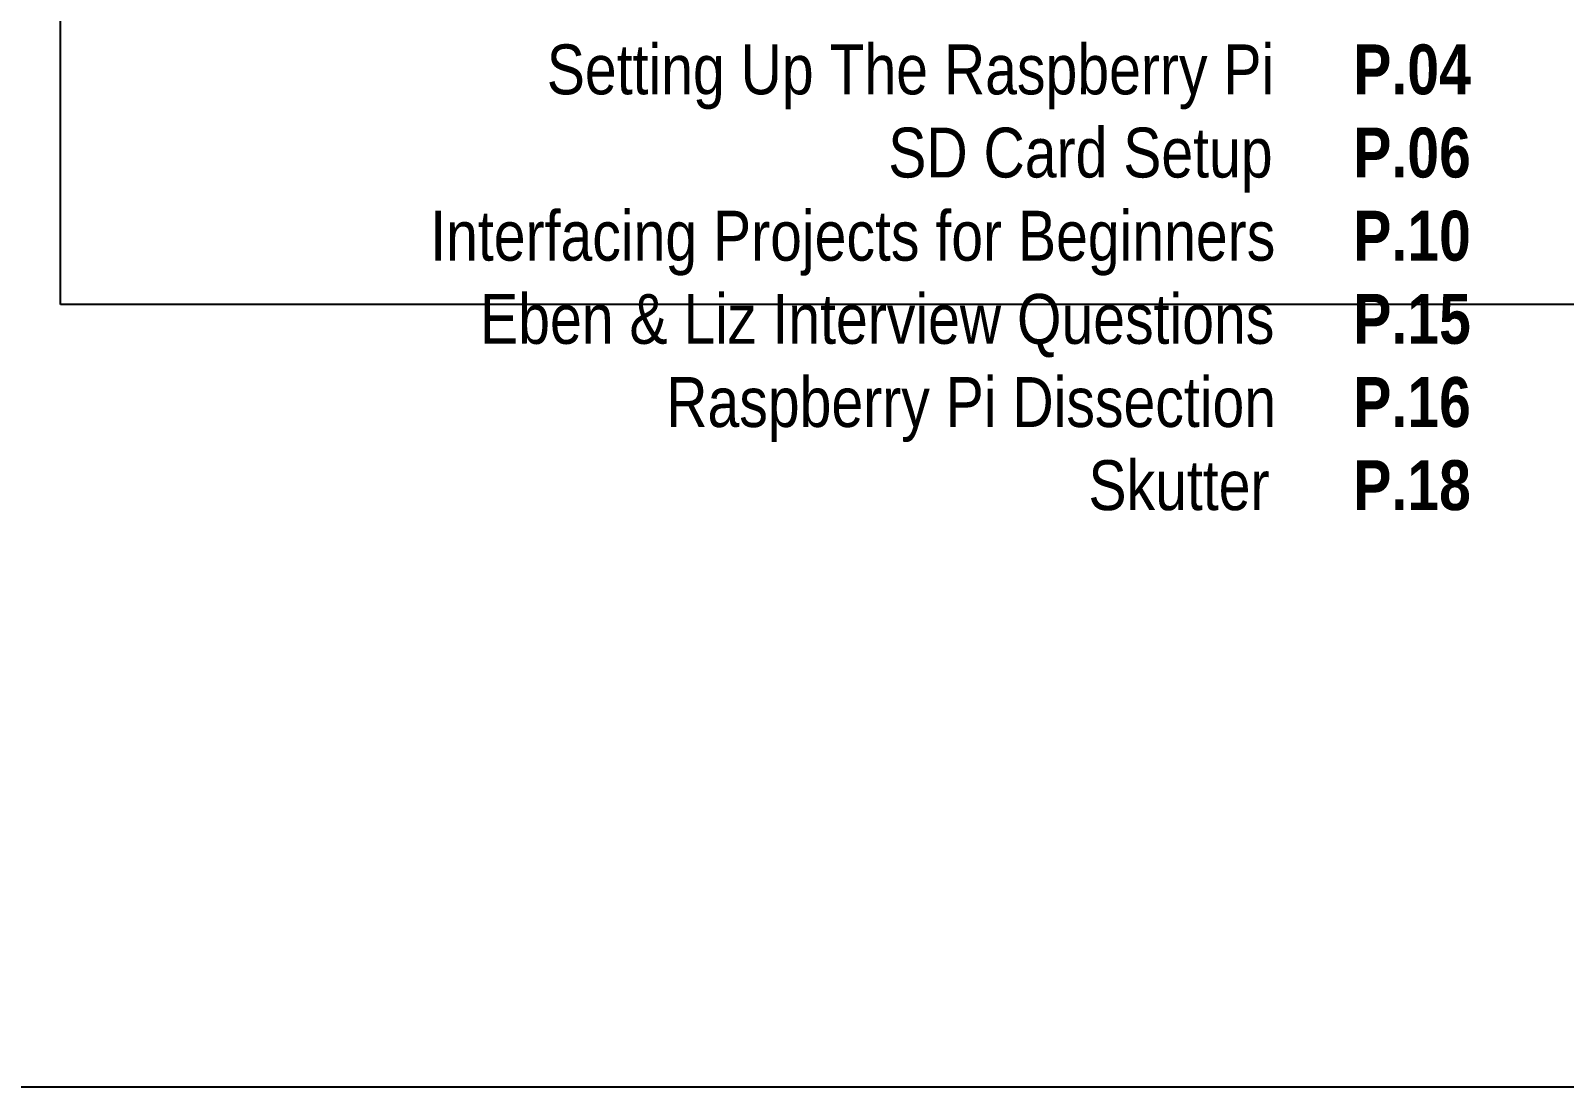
# Model space of a CAD drawing. Header units: millimetres. Extents: x -361 to 301, y -13 to 287.
# Drawn here: x -3.8 to 103.8, y -13.2 to 61 of the extents above; entities that cross this region are included whole.
import ezdxf

# ---------------------------------------------------------------- set-up
doc = ezdxf.new("R2010")
doc.units = ezdxf.units.MM
doc.layers.add('Images', color=7, linetype='Continuous')
doc.layers.add('Text', color=7, linetype='Continuous')
doc.styles.get("Standard").update_dxf_attribs({"font": 'arial.ttf'})
picture_1 = doc.add_image_def('image1.jpg', size_in_pixel=(2366, 544))
picture_2 = doc.add_image_def('image7.jpg', size_in_pixel=(2113, 2387))

msp = doc.modelspace()

# ---------------------------------------------------------------- texts
at = {"layer": 'Text', "color": 255, "char_height": 3.5, "attachment_point": 1}
for s, width, insert in [('\\pi13.427;{\\fArial Narrow|b0|i0|c0|p34;\\C256;Setting Up The Raspberry Pi\\P\\pi37.382;SD Card Setup\\H1.8666x; \\H0.53574x;\\P\\pi5.2497;Interfacing Projects for Beginners\\H1.577x; \\H0.6341x;\\P\\pi8.7497;Eben & Liz Interview Questions\\H1.6736x; \\H0.5975x;\\P\\pi21.807;Raspberry Pi Dissection\\H1.6243x; \\H0.61565x;\\P\\pi51.423;Skutter\\H1.643x; }', 64, (19, 60)), ('{\\fArial Narrow|b1|i0|c0|p34;\\C12;P.04\\PP.06\\H1.8397x; \\H0.54356x;\\PP.10\\H1.5598x; \\H0.6411x;\\PP.15\\H1.6531x; \\H0.60492x;\\PP.16\\H1.622x; \\H0.61651x;\\PP.18\\H1.6324x; }', 10.8623, (89, 60))]:
    msp.add_mtext_dynamic_manual_height_columns(s, width=width, gutter_width=12.5, heights=[0], dxfattribs=dict(at, insert=insert))

# ---------------------------------------------------------------- pictures from other files: only their frames are drawn
at = {"layer": 'Images'}
image = msp.add_image(picture_2, insert=(-1.69, 41.75), size_in_units=(210, 237.23), dxfattribs=dict(at, brightness=56, contrast=73))
image.dxf.flags = 7
image = msp.add_image(picture_1, insert=(-104.49, -13.17), size_in_units=(405.22, 93.17), rotation=0, dxfattribs=at)
image.dxf.flags = 7

doc.saveas('drawing.dxf')
